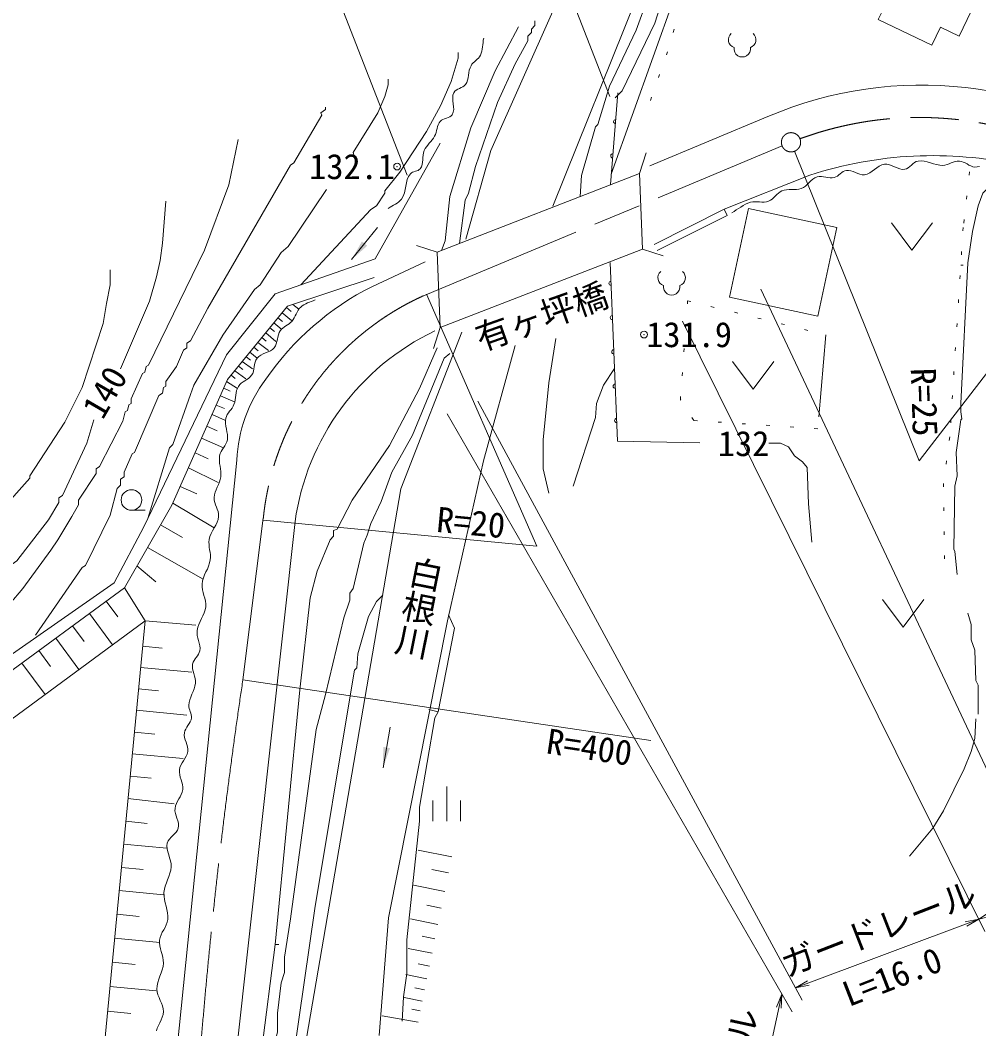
# Model space of a CAD drawing. Units: millimetres, scale not verified. Extents: x 40000 to 680000, y 20000 to 380000.
# Drawn here: x 75063 to 144804, y 247328 to 320746 of the extents above; entities that cross this region are included whole.
import ezdxf
from ezdxf.enums import TextEntityAlignment as Align

# ---------------------------------------------------------------- set-up
doc = ezdxf.new("R2010")
doc.units = ezdxf.units.MM
doc.header["$LTSCALE"] = 1000
doc.header["$PDMODE"] = 32
doc.header["$PDSIZE"] = 500
for name, pattern in [('CHAIN', [18.5, 12, -1.5, 3.5, -1.5]), ('DASHED', [7.5, 6, -1.5]), ('DOTTED', [1.75, 0.25, -1.5])]:
    doc.linetypes.add(name, pattern=pattern)
for name, color, linetype, lineweight in [('M-BGD', 7, 'Continuous', 13), ('M-BMK', 2, 'CHAIN', 13), ('M-STR-HTXT', 7, 'Continuous', 13), ('M-STR-STR1', 1, 'Continuous', 13)]:
    doc.layers.add(name, color=color, linetype=linetype, lineweight=lineweight)
doc.layers.add('M-BMK-HTXT', color=7, linetype='Continuous')
doc.styles.add('@ＭＳ ゴシック', font='')
doc.styles.add('ＭＳ ゴシック', font='')
doc.styles.get('@ＭＳ ゴシック').set_extended_font_data('@MS Gothic')
doc.styles.get('ＭＳ ゴシック').set_extended_font_data('MS Gothic')

# ---------------------------------------------------------------- blocks, each defined once
blk = doc.blocks.new('畑')
at = {"color": 7, "linetype": 'Continuous', "lineweight": 13}
for p, q in [((-1.5, 2), (0, 0)), ((0, 0), (1.5, 2))]:
    blk.add_line(p, q, dxfattribs=at)
blk = doc.blocks.new('荒地')
at = {"color": 7, "linetype": 'Continuous', "lineweight": 13}
for p, q in [((0, 0), (0, 2.5)), ((-1, 1.5), (-1, 0)), ((1, 1.5), (1, 0))]:
    blk.add_line(p, q, dxfattribs=at)
blk = doc.blocks.new('広葉樹林')
at = {"color": 7, "linetype": 'Continuous', "lineweight": 13}
blk.add_line((0, 0), (1, 0), dxfattribs=at)
blk.add_circle((0, 0.75), 0.75, dxfattribs=at)
blk = doc.blocks.new('園庭')
at = {"color": 7, "linetype": 'Continuous', "lineweight": 13}
for centre, start, end in [((-0.4, 0.4), 131.41945, 251.14243), ((0.4, 0.4), 288.85757, 48.58055), ((0, -0.25), 172.14016, 7.85984)]:
    blk.add_arc(centre, 0.6, start, end, dxfattribs=at)
blk = doc.blocks.new('filled_arrow')
at = {"color": 0, "linetype": 'Continuous', "lineweight": -2}
blk.add_solid([(7.5, 1.25), (0, 0), (7.5, -1.25)], dxfattribs=at)
blk = doc.blocks.new('open_arrow')
at = {"color": 0, "linetype": 'Continuous', "lineweight": -2}
blk.add_lwpolyline([(7.5, 1.25), (0, 0), (7.5, -1.25)], dxfattribs=at)

msp = doc.modelspace()

# ---------------------------------------------------------------- linework, layer by layer
at = {"layer": 'M-BGD', "linetype": 'DOTTED'}
for p, q in [((124108, 325135), (122156, 318452)), ((122156, 318452), (120729, 314360)), ((144119, 309705), (143668, 305650)), ((143668, 305650), (142692, 290408)), ((123095, 293111), (123620, 300319)), ((123620, 300319), (133682, 297841)), ((124071, 291609), (123095, 293111)), ((133081, 291008), (124071, 291609)), ((142692, 290408), (142242, 287029)), ((142242, 287029), (142317, 280571))]:
    msp.add_line(p, q, dxfattribs=at)
at = {"layer": 'M-BGD'}
for p, q in [((120410, 323652), (113803, 307208)), ((118062, 309534), (122907, 323108)), ((121227, 323737), (119872, 320012)), ((113803, 321400), (109298, 311263)), ((119872, 320012), (117925, 315948)), ((117999, 308777), (118552, 315449)), ((96927, 314001), (97012, 313831)), ((129456, 313730), (120877, 310135)), ((100888, 303379), (105618, 311788)), ((99298, 311122), (99383, 310783)), ((109298, 311263), (107495, 304805)), ((102685, 309683), (101584, 308328)), ((132516, 309460), (126283, 306982)), ((101584, 308328), (101584, 308159)), ((126283, 306982), (121178, 304429)), ((126283, 306982), (126507, 306535)), ((99176, 303317), (101060, 305652)), ((93605, 300826), (100888, 303379)), ((100688, 301364), (104518, 303166)), ((117982, 303101), (118514, 290107)), ((143494, 302909), (143663, 302909)), ((94506, 299925), (100813, 302027)), ((90075, 296396), (93605, 300826)), ((90151, 294594), (94506, 299925)), ((94426, 299827), (94774, 299543)), ((94909, 300059), (95335, 299711)), ((93818, 299083), (94159, 298805)), ((94119, 299452), (94808, 298890)), ((93222, 298353), (93556, 298081)), ((93517, 298715), (94099, 298240)), ((92637, 297637), (92964, 297370)), ((92927, 297992), (93660, 297361)), ((102765, 286635), (107195, 298048)), ((92063, 296935), (92383, 296673)), ((92347, 297283), (93119, 296699)), ((105394, 296898), (104124, 293935)), ((111062, 297072), (108772, 288662)), ((84069, 283856), (90075, 296396)), ((91221, 295904), (91976, 295376)), ((91500, 296245), (91813, 295989)), ((91779, 296587), (92302, 296139)), ((90674, 295234), (91475, 294634)), ((90947, 295569), (91254, 295318)), ((86096, 285433), (90151, 294594)), ((90081, 294437), (90873, 293932)), ((90405, 294905), (90706, 294660)), ((89871, 293962), (90345, 293752)), ((89627, 293412), (90701, 292937)), ((104632, 293003), (103616, 290548)), ((89328, 292735), (89927, 292470)), ((143494, 292834), (143494, 292241)), ((89022, 292043), (89996, 291612)), ((143494, 291649), (143155, 289278)), ((88645, 291192), (89403, 290857)), ((88259, 290321), (89854, 289616)), ((85369, 234859), (90827, 288727)), ((87786, 289251), (88742, 288828)), ((108772, 288662), (106144, 277024)), ((87301, 288156), (89455, 287100)), ((75761, 287415), (67633, 278271)), ((86705, 286809), (87912, 286275)), ((95782, 245938), (102765, 286635)), ((86169, 285599), (89174, 283785)), ((101330, 285722), (100568, 284113)), ((82642, 279426), (86096, 285433)), ((132403, 285553), (132657, 282759)), ((95057, 284245), (89555, 234539)), ((81891, 279802), (84069, 283856)), ((85279, 284007), (86883, 283085)), ((98113, 283690), (97859, 283605)), ((100568, 284113), (100314, 283267)), ((84337, 282375), (88368, 280058)), ((142986, 282251), (143071, 282081)), ((143071, 282081), (143240, 280388)), ((83559, 281021), (84933, 279852)), ((69877, 271392), (81891, 279802)), ((70178, 270266), (82642, 279426)), ((82642, 279426), (84144, 277024)), ((81329, 278461), (82166, 277322)), ((101435, 278885), (100991, 278441)), ((80104, 277561), (81780, 275280)), ((84144, 277024), (71830, 267938)), ((80141, 235259), (84144, 277024)), ((84144, 277024), (87841, 276704)), ((98621, 277255), (97266, 271667)), ((106144, 277024), (101864, 255399)), ((78877, 276660), (79716, 275518)), ((77650, 275758), (79330, 273472)), ((76421, 274855), (77262, 273711)), ((83966, 275170), (85397, 275032)), ((75192, 273951), (76875, 271661)), ((83819, 273640), (87560, 273295)), ((83670, 272081), (85132, 271941)), ((95403, 272006), (93625, 253464)), ((83520, 270520), (87199, 270168)), ((104801, 270567), (105479, 270397)), ((83368, 268930), (84861, 268787)), ((101459, 266328), (101984, 269282)), ((83215, 267337), (86918, 267000)), ((83060, 265714), (84585, 265568)), ((82904, 264088), (86277, 263711)), ((82745, 262432), (84304, 262283)), ((82586, 260773), (85737, 260471)), ((106465, 259842), (104028, 260342)), ((82424, 259083), (84016, 258930)), ((106226, 258675), (105007, 258925)), ((105948, 257324), (103666, 257792)), ((82262, 257390), (85481, 257081)), ((105701, 256120), (104637, 256339)), ((82097, 255665), (83723, 255509)), ((101864, 255399), (101188, 246839)), ((105458, 254932), (103464, 255341)), ((105240, 253873), (104311, 254063)), ((81931, 253937), (85219, 253622)), ((93625, 253464), (91255, 235091)), ((93625, 253464), (93879, 253464)), ((103193, 253210), (103193, 251347)), ((105026, 252827), (103286, 253184)), ((81762, 252177), (83424, 252018)), ((104835, 251896), (104025, 252062)), ((103193, 251347), (102939, 249654)), ((104646, 250976), (103130, 251287)), ((81593, 250414), (84952, 250092)), ((102939, 249654), (102854, 247876)), ((104478, 250157), (103772, 250301)), ((104312, 249348), (102993, 249618)), ((81421, 248618), (83119, 248455)), ((104006, 247818), (101409, 248266)), ((104164, 248627), (103551, 248753))]:
    msp.add_line(p, q, dxfattribs=at)
at = {"layer": 'M-BGD', "linetype": 'DASHED'}
for p, q in [((126507, 306535), (121401, 303982)), ((133682, 297841), (133081, 291008)), ((118514, 290107), (125347, 289957))]:
    msp.add_line(p, q, dxfattribs=at)
at = {"layer": 'M-BGD'}
for points in [[(136730, 338525), (135606, 336179), (133898, 336998), (128695, 326133), (137932, 321709), (137491, 320789), (141386, 318925), (142009, 320227), (143366, 319577), (148590, 330486), (139230, 334968), (140149, 336888)], [(128050, 307039), (126657, 300578), (133081, 299193), (134475, 305654)]]:
    msp.add_lwpolyline(points, close=True, dxfattribs=at)
for points in [[(122327, 324669), (122243, 323737), (121227, 320520), (118856, 315609), (118348, 315101)], [(111321, 320266), (109627, 317049), (107849, 312900), (106325, 307905), (105987, 304687), (105725, 303989)], [(112506, 320689), (112506, 320351), (112252, 320097), (112252, 319843), (111998, 319589), (111998, 319250), (111067, 317557), (109797, 314763), (108188, 310106), (107680, 308159), (107426, 307651), (107021, 304493)], [(108783, 319437), (108757, 319280), (108738, 319121), (108721, 318961), (108703, 318802), (108680, 318644), (108648, 318489), (108603, 318339), (108542, 318194), (108476, 318086), (108395, 317988), (108304, 317897), (108207, 317810), (108109, 317723), (108016, 317634), (107931, 317538), (107861, 317432), (107789, 317270), (107739, 317099), (107705, 316920), (107677, 316740), (107646, 316560), (107606, 316386), (107546, 316221), (107460, 316069), (107373, 315974), (107268, 315898), (107150, 315834), (107027, 315775), (106906, 315715), (106792, 315648), (106694, 315568), (106618, 315467), (106549, 315282), (106529, 315083), (106541, 314873), (106568, 314659), (106594, 314445), (106602, 314238), (106575, 314042), (106497, 313863), (106416, 313772), (106314, 313705), (106196, 313654), (106070, 313612), (105943, 313571), (105820, 313524), (105708, 313464), (105615, 313382), (105533, 313266), (105472, 313138), (105426, 313001), (105388, 312858), (105355, 312714), (105318, 312570), (105273, 312431), (105214, 312299), (105130, 312162), (105034, 312032), (104930, 311906), (104823, 311783), (104717, 311659), (104617, 311532), (104527, 311399), (104452, 311257), (104399, 311096), (104369, 310926), (104355, 310751), (104346, 310574), (104333, 310400), (104306, 310233), (104255, 310076), (104171, 309933), (104100, 309865), (104014, 309815), (103918, 309779), (103815, 309749), (103713, 309719), (103614, 309684), (103525, 309637), (103450, 309572), (103315, 309374), (103223, 309151), (103161, 308911), (103114, 308662), (103070, 308411), (103013, 308167), (102930, 307936), (102808, 307728), (102712, 307618), (102603, 307521), (102484, 307434), (102359, 307354), (102229, 307279), (102098, 307204), (101969, 307128), (101846, 307046)], [(106918, 318403), (106918, 317980), (106410, 316287), (105648, 314509), (104632, 312646), (102685, 309683)], [(101838, 316456), (101838, 316033), (101584, 315186), (101076, 314001), (99298, 311122)], [(117925, 315948), (117078, 313154), (116909, 312985), (115893, 309429), (115808, 307908)], [(97266, 314424), (97266, 314255), (96927, 314001)], [(97012, 313831), (94980, 310360), (94726, 310191), (88715, 299777)], [(90916, 312053), (90239, 308751), (88461, 304010), (84397, 295628), (84227, 295543), (84143, 295120), (83973, 295035), (83127, 293173), (83127, 292834), (82957, 292749), (82873, 292326), (82703, 292241), (82534, 291564), (80841, 288262), (80587, 288093), (80587, 287754), (79317, 285807), (79317, 285468), (78809, 284621), (77793, 282928), (77285, 282166), (75253, 279372), (74321, 278271)], [(144848, 310099), (144680, 310060), (144512, 310054), (144365, 310081), (144224, 310133), (144087, 310202), (143951, 310278), (143816, 310354), (143678, 310421), (143537, 310470), (143389, 310495), (143236, 310488), (143085, 310457), (142936, 310408), (142788, 310350), (142640, 310289), (142491, 310235), (142340, 310194), (142186, 310174), (141958, 310185), (141731, 310229), (141505, 310295), (141280, 310368), (141056, 310437), (140831, 310490), (140607, 310513), (140382, 310495), (140249, 310451), (140127, 310379), (140013, 310289), (139902, 310190), (139790, 310091), (139675, 310002), (139553, 309933), (139420, 309893), (139232, 309888), (139047, 309924), (138862, 309988), (138679, 310067), (138495, 310146), (138310, 310213), (138124, 310253), (137936, 310254), (137741, 310205), (137558, 310116), (137384, 310001), (137214, 309873), (137044, 309745), (136870, 309630), (136687, 309541), (136492, 309492), (136324, 309493), (136159, 309528), (135994, 309587), (135830, 309657), (135666, 309726), (135502, 309783), (135336, 309816), (135169, 309813), (135048, 309780), (134935, 309722), (134829, 309648), (134725, 309565), (134622, 309481), (134517, 309402), (134406, 309336), (134287, 309292), (134134, 309269), (133979, 309272), (133821, 309291), (133663, 309319), (133505, 309345), (133349, 309362), (133194, 309361), (133044, 309332), (132881, 309262), (132732, 309165), (132592, 309049), (132458, 308923), (132324, 308795), (132186, 308675), (132040, 308570), (131881, 308490), (131712, 308441), (131537, 308418), (131358, 308411), (131178, 308413), (130997, 308414), (130818, 308406), (130644, 308381), (130477, 308329), (130343, 308258), (130221, 308165), (130107, 308058), (129998, 307944), (129888, 307831), (129773, 307726), (129650, 307636), (129515, 307567), (129357, 307524), (129194, 307506), (129027, 307505), (128857, 307515), (128688, 307526), (128519, 307530), (128353, 307520), (128191, 307487), (128008, 307423), (127832, 307342), (127660, 307249), (127493, 307147), (127327, 307039), (127163, 306931), (126997, 306825), (126828, 306725)], [(147219, 309090), (145695, 308751), (145103, 308159), (144764, 307227), (144341, 305365), (144002, 303079), (143494, 292834)], [(97351, 308413), (94557, 304264), (94049, 303841), (92525, 301470), (92101, 301131), (89815, 297829), (87699, 294189), (87445, 293511)], [(101584, 308159), (100991, 307227), (100568, 306973), (95482, 301484)], [(85667, 307566), (85413, 304518), (85243, 303248), (84989, 302063), (84481, 300285), (82365, 295374)], [(81603, 302571), (81603, 301470), (81349, 300115), (81095, 298676), (79571, 294019), (78301, 291479), (75761, 287585), (75761, 287415)], [(96512, 300389), (96379, 300328), (96243, 300272), (96105, 300217), (95968, 300162), (95834, 300103), (95705, 300036), (95583, 299959), (95470, 299868), (95367, 299757), (95280, 299632), (95205, 299498), (95137, 299358), (95070, 299217), (95000, 299079), (94921, 298947), (94828, 298825), (94732, 298730), (94625, 298646), (94512, 298568), (94396, 298493), (94281, 298417), (94172, 298337), (94072, 298247), (93986, 298144), (93905, 298001), (93849, 297846), (93808, 297683), (93774, 297516), (93739, 297349), (93695, 297189), (93633, 297037), (93545, 296901), (93416, 296775), (93264, 296676), (93096, 296594), (92921, 296521), (92746, 296448), (92580, 296366), (92429, 296266), (92302, 296139), (92217, 296002), (92160, 295851), (92121, 295690), (92092, 295524), (92064, 295357), (92028, 295194), (91977, 295039), (91901, 294896), (91801, 294776), (91683, 294674), (91552, 294583), (91415, 294498), (91278, 294412), (91149, 294320), (91034, 294216), (90938, 294094), (90863, 293943), (90811, 293783), (90777, 293616), (90753, 293445), (90731, 293272), (90707, 293100), (90671, 292932), (90618, 292770), (90553, 292639), (90474, 292515), (90386, 292395), (90295, 292276), (90207, 292157), (90127, 292034), (90062, 291905), (90016, 291768), (89991, 291576), (89998, 291381), (90027, 291185), (90068, 290988), (90109, 290790), (90142, 290593), (90154, 290398), (90136, 290204), (90093, 290050), (90027, 289903), (89946, 289761), (89858, 289622), (89769, 289483), (89687, 289341), (89620, 289195), (89575, 289041), (89552, 288853), (89554, 288664), (89573, 288473), (89602, 288281), (89632, 288090), (89656, 287898), (89666, 287707), (89655, 287517), (89616, 287322), (89554, 287131), (89479, 286943), (89397, 286757), (89317, 286570), (89248, 286382), (89198, 286190), (89174, 285993), (89184, 285820), (89222, 285649), (89277, 285480), (89341, 285311), (89404, 285143), (89457, 284974), (89491, 284803), (89495, 284630), (89456, 284409), (89383, 284196), (89285, 283989), (89174, 283785), (89060, 283582), (88955, 283376), (88869, 283165), (88813, 282946), (88796, 282762), (88801, 282577), (88820, 282391), (88848, 282205), (88876, 282018), (88898, 281832), (88906, 281647), (88893, 281462), (88845, 281235), (88770, 281014), (88679, 280797), (88579, 280581), (88481, 280366), (88395, 280148), (88328, 279926), (88292, 279698), (88293, 279491), (88324, 279285), (88375, 279080), (88435, 278875), (88495, 278671), (88544, 278466), (88573, 278260), (88572, 278054), (88531, 277829), (88458, 277612), (88362, 277400), (88256, 277191), (88149, 276982), (88052, 276770), (87976, 276553), (87931, 276329), (87927, 276143), (87951, 275957), (87994, 275771), (88044, 275585), (88093, 275400), (88130, 275215), (88146, 275030), (88131, 274846), (88093, 274716), (88031, 274594), (87954, 274478), (87870, 274364), (87786, 274251), (87709, 274135), (87648, 274013), (87610, 273883), (87596, 273709), (87611, 273534), (87646, 273359), (87692, 273184), (87741, 273008), (87782, 272832), (87809, 272656), (87811, 272480), (87779, 272274), (87721, 272073), (87646, 271875), (87562, 271678), (87480, 271481), (87408, 271283), (87355, 271082), (87329, 270876), (87336, 270759), (87361, 270643), (87397, 270528), (87439, 270414), (87479, 270300), (87512, 270185), (87531, 270070), (87530, 269953), (87496, 269809), (87436, 269672), (87359, 269541), (87272, 269412), (87185, 269283), (87106, 269151), (87045, 269015), (87009, 268871), (87003, 268700), (87028, 268529), (87072, 268359), (87127, 268189), (87182, 268019), (87227, 267849), (87253, 267678), (87249, 267507), (87208, 267332), (87138, 267165), (87049, 267004), (86949, 266845), (86850, 266687), (86760, 266526), (86689, 266359), (86648, 266184), (86642, 266003), (86666, 265822), (86710, 265642), (86765, 265462), (86819, 265283), (86865, 265102), (86891, 264922), (86888, 264740), (86851, 264561), (86785, 264390), (86701, 264223), (86608, 264059), (86514, 263894), (86430, 263727), (86365, 263556), (86327, 263377), (86326, 263195), (86357, 263013), (86409, 262832), (86469, 262651), (86527, 262471), (86570, 262291), (86588, 262112), (86567, 261933), (86507, 261779), (86413, 261641), (86295, 261514), (86167, 261392), (86038, 261270), (85921, 261142), (85826, 261004), (85765, 260851), (85739, 260638), (85756, 260424), (85802, 260210), (85866, 259994), (85935, 259778), (85996, 259561), (86038, 259344), (86046, 259126), (86015, 258885), (85956, 258649), (85877, 258415), (85788, 258184), (85699, 257952), (85619, 257719), (85558, 257483), (85525, 257242), (85528, 256994), (85562, 256748), (85616, 256503), (85679, 256258), (85741, 256013), (85790, 255768), (85815, 255522), (85806, 255277), (85763, 255083), (85692, 254896), (85602, 254714), (85502, 254535), (85403, 254356), (85314, 254174), (85244, 253987), (85204, 253793), (85199, 253581), (85225, 253371), (85272, 253161), (85330, 252952), (85390, 252742), (85442, 252532), (85477, 252321), (85485, 252109), (85456, 251868), (85396, 251632), (85317, 251399), (85230, 251167), (85144, 250934), (85070, 250701), (85020, 250465), (85004, 250224), (85028, 250013), (85085, 249806), (85164, 249603), (85253, 249402), (85342, 249200), (85417, 248997), (85469, 248791), (85485, 248580), (85460, 248371), (85402, 248169), (85321, 247971), (85227, 247776), (85131, 247581), (85041, 247384), (84969, 247183)], [(88715, 299777), (87445, 297406), (87191, 297237), (87191, 296898), (86937, 296729), (86429, 295543), (85667, 294443), (85667, 294104), (85497, 294019), (85413, 293596), (85159, 293427), (83381, 289278), (83211, 289193), (82619, 287839), (82619, 287500), (82365, 287331), (82365, 286907), (82111, 286653), (81603, 284706), (79825, 281065), (79571, 280896), (76184, 275985)], [(114030, 297575), (113522, 294358), (113099, 290209), (113099, 288093), (113522, 286315)], [(104632, 293003), (105902, 296136), (106325, 296475)], [(118298, 295384), (117501, 294189), (116993, 292834), (116909, 291818), (115300, 286823)], [(104124, 293935), (101923, 289786), (99213, 285807), (98113, 283690)], [(87445, 293511), (86175, 289871), (85921, 289617), (84359, 284462)], [(143494, 292241), (143579, 291733), (143494, 291649)], [(80417, 291649), (79909, 289955), (78131, 286145), (77877, 285976), (77877, 285637), (77115, 284367), (74829, 281404), (73898, 280727), (71104, 277933), (66447, 273869), (66278, 273869), (63399, 271329), (61537, 269297)], [(103616, 290548), (102092, 287839), (101330, 285722)], [(129524, 289955), (130371, 289955), (130963, 289701), (131387, 289024), (131979, 288601)], [(143155, 289278), (143240, 287585), (143071, 286823), (142986, 282251)], [(131979, 288601), (132318, 288177), (132403, 285553)], [(95403, 272006), (96165, 278695), (96673, 280642), (97605, 282928), (97859, 283182), (97859, 283605)], [(100314, 283267), (100060, 282674), (99298, 279372), (99044, 279033), (99044, 278525), (98621, 277255)], [(100991, 278441), (100399, 277340), (99637, 274631), (99552, 273615), (99383, 273445), (99044, 271413)], [(144002, 277594), (144256, 276747), (144256, 275647), (144510, 274885), (144595, 272683), (144764, 272345), (144764, 270228)], [(106229, 277451), (106664, 276493), (105479, 270397)], [(97266, 271667), (96589, 269127), (94726, 255327), (94303, 252533), (94303, 251432), (94049, 250670), (93795, 248469), (93795, 247114), (93541, 246098), (93287, 242881), (93371, 240764)], [(99044, 271413), (96504, 256089), (94557, 242627), (94557, 241018), (94303, 240002), (94303, 237970), (94049, 236531), (94049, 234194)], [(103193, 253210), (103193, 253803), (103870, 260153), (104124, 262439), (104124, 263455), (105225, 269974), (105479, 270397)], [(144595, 269889), (144510, 268450), (144256, 267519), (143748, 266249), (142224, 263201), (141462, 261931), (139769, 259899)]]:
    msp.add_lwpolyline(points, dxfattribs=at)
for centre, radius, start, end in [((140606, 287753), 28269, 53.58274, 113.22999), ((118379, 313359), 150, 85.26442, 265.26442), ((118172, 310867), 150, 85.26442, 265.26442), ((141474, 282058), 28829, 77.56332, 108.1049), ((118044, 301600), 150, 92.34413, 272.34413), ((109834, 283046), 20474, 116.53166, 145.62375), ((118146, 299102), 150, 92.34413, 272.34413), ((113079, 281717), 18198, 115.58243, 172.01636), ((118248, 296604), 150, 92.34413, 272.34413), ((101307, 288287), 10489, 142.94831, 177.59713), ((118351, 294106), 150, 92.34413, 272.34413), ((118453, 291609), 150, 92.34413, 272.34413)]:
    msp.add_arc(centre, radius, start, end, dxfattribs=at)
for p in [(102487, 310094), (120452, 297863)]:
    msp.add_point(p, dxfattribs=at)
at = {"layer": 'M-BMK'}
for p, q in [((104408, 300690), (130497, 311590)), ((91267, 272740), (92750, 284500))]:
    msp.add_line(p, q, dxfattribs=at)
msp.add_circle((131143, 311859), 700, dxfattribs=at)
for centre, radius, start, end in [((140472, 288665), 25000, 52.50018, 110.30748), ((112647, 282466), 20000, 114.32812, 174.16411), ((486894, 213753), 400000, 171.51989, 176.89358)]:
    msp.add_arc(centre, radius, start, end, dxfattribs=at)
at = {"layer": 'M-STR-HTXT'}
for p, q in [((117952, 315194), (110071, 335468)), ((103206, 309462), (95325, 329736)), ((131404, 311210), (140472, 288665)), ((155691, 308499), (140472, 288665)), ((128954, 301161), (149981, 256422)), ((104633, 300791), (112647, 282466)), ((123249, 298849), (145250, 254417)), ((108350, 293006), (131950, 249416)), ((106120, 292085), (131215, 248562)), ((92737, 284363), (112647, 282466)), ((91267, 272740), (120940, 268316)), ((131470, 250304), (144804, 255318)), ((126476, 231624), (130473, 249849))]:
    msp.add_line(p, q, dxfattribs=at)
at = {"layer": 'M-STR-STR1'}
for p, q in [((120119, 309583), (120612, 311094)), ((105401, 303863), (120119, 309583)), ((120119, 309583), (120335, 304085)), ((103890, 304356), (105401, 303863)), ((105617, 298366), (120335, 304085)), ((120335, 304085), (121846, 303593)), ((105401, 303863), (105617, 298366)), ((105124, 296855), (105617, 298366))]:
    msp.add_line(p, q, dxfattribs=at)

# ---------------------------------------------------------------- block references
at = {"layer": 'M-BGD', "xscale": 1000, "yscale": 1000}
for name, p in [('園庭', (127590, 318916)), ('畑', (139941, 303998)), ('園庭', (122457, 301592)), ('畑', (128392, 293893)), ('広葉樹林', (83159, 285071)), ('畑', (139299, 276570)), ('荒地', (106096, 262455))]:
    msp.add_blockref(name, p, dxfattribs=at)
at = {"layer": 'M-BGD', "xscale": 200, "yscale": 200}
for p, rotation in [((99176, 303317), 51.1), ((101459, 266328), 79.9)]:
    msp.add_blockref('filled_arrow', p, dxfattribs=dict(at, rotation=rotation))
at = {"layer": 'M-STR-HTXT', "xscale": 133, "yscale": 133}
for p, rotation in [((144805, 255314), 23), ((144804, 255318), 200.6), ((131470, 250304), 20.6), ((130473, 249849), 257.6)]:
    msp.add_blockref('open_arrow', p, dxfattribs=dict(at, rotation=rotation))

# ---------------------------------------------------------------- texts
at = {"layer": 'M-BGD', "style": 'ＭＳ ゴシック'}
msp.add_text('132.1', height=1833, dxfattribs=at).set_placement((102327, 310094), align=Align.MIDDLE_RIGHT)
msp.add_text('131.9', height=1833, dxfattribs=at).set_placement((120612, 297863), align=Align.MIDDLE_LEFT)
at = {"layer": 'M-BGD'}
for s, rotation, style, p in [('140', 59.816, 'ＭＳ ゴシック', (82484, 292937)), ('白根川', 258.69, '@ＭＳ ゴシック', (102648, 278254))]:
    msp.add_text(s, height=1833, rotation=rotation, dxfattribs=dict(at, style=style)).set_placement(p, align=Align.BOTTOM_CENTER)
at = {"layer": 'M-BGD', "style": 'ＭＳ ゴシック'}
msp.add_text('132', height=1833, dxfattribs=at).set_placement((127695, 288465), align=Align.BOTTOM_CENTER)
at = {"layer": 'M-BMK-HTXT', "style": 'ＭＳ ゴシック'}
msp.add_text('有ヶ坪橋', height=1833, rotation=19.537, dxfattribs=at).set_placement((113485, 297803), align=Align.BOTTOM_CENTER)
at = {"layer": 'M-STR-HTXT', "style": 'ＭＳ ゴシック'}
for s, rotation, p in [('R=25', 271.912, (139466, 290410)), ('R=20', 354.558, (110202, 282487)), ('R=400', 351.52, (119345, 265926))]:
    msp.add_text(s, height=1833, rotation=rotation, dxfattribs=at).set_placement(p, align=Align.BOTTOM_RIGHT)
for s, rotation, p in [('ガードレール', 21.236, (138032, 253254)), ('L=16.0', 21.236, (139032, 249752)), ('ガードレール', 77.811, (127745, 241130))]:
    msp.add_text(s, height=1833, rotation=rotation, dxfattribs=at).set_placement(p, align=Align.BOTTOM_CENTER)

doc.saveas('drawing.dxf')
